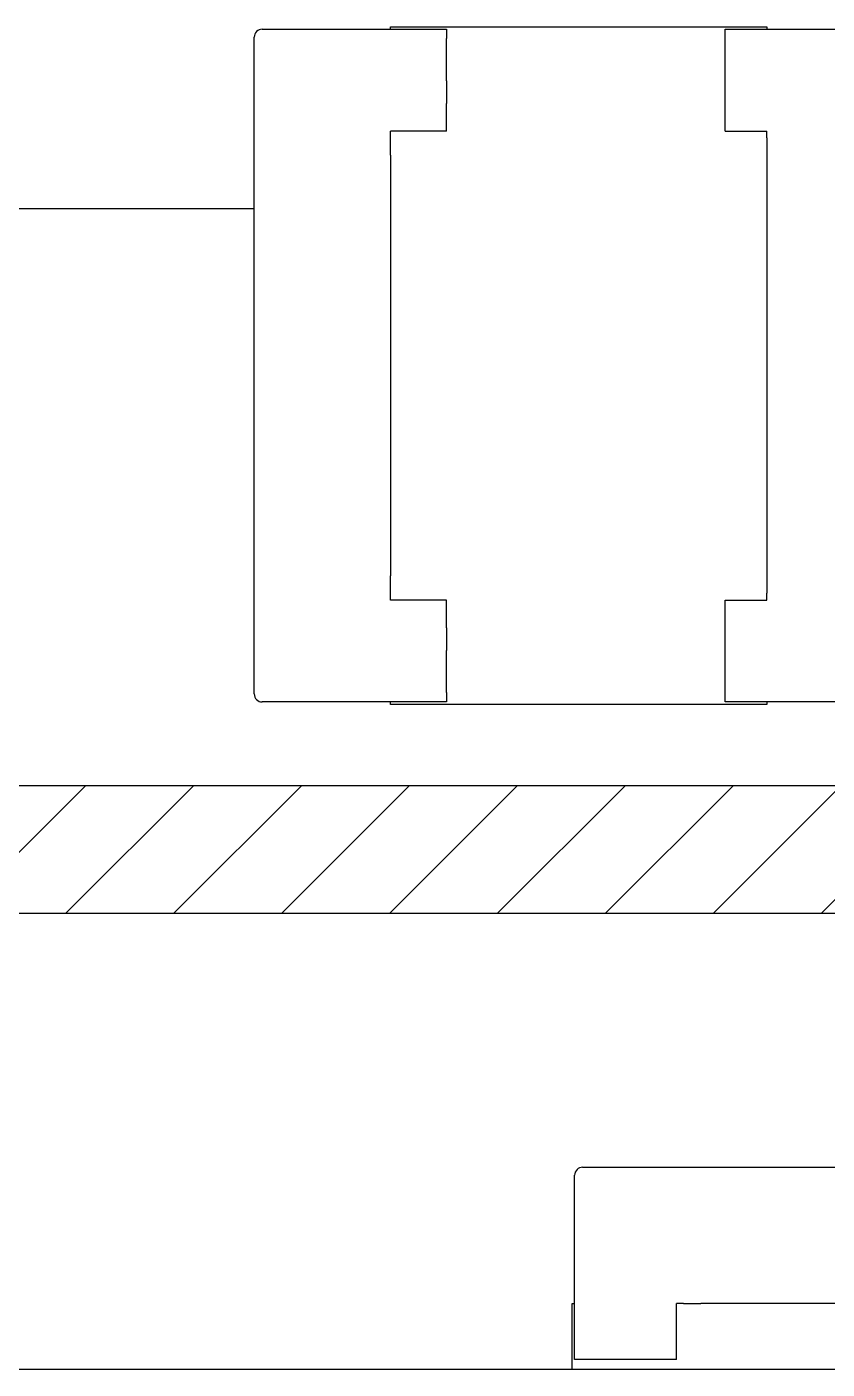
# Model space of a CAD drawing. Header units: millimetres. Extents: x -300 to 1184, y 5 to 1469.
# Drawn here: x 440.3 to 473.6, y 333.1 to 389 of the extents above; entities that cross this region are included whole.
import ezdxf

# ---------------------------------------------------------------- set-up
doc = ezdxf.new("R2010")
doc.units = ezdxf.units.MM

msp = doc.modelspace()

# ---------------------------------------------------------------- hatches: boundary and pattern name
at = {"linetype": 'Continuous', "lineweight": 18}
h = msp.add_hatch(dxfattribs=at)
h.set_pattern_fill('ANSI31', style=0)
h.paths.add_polyline_path([(199.057, 352.076), (523.057, 352.076), (523.057, 357.409), (199.057, 357.409)], flags=0)

# ---------------------------------------------------------------- linework, layer by layer
at = {"color": 7, "linetype": 'Continuous', "lineweight": 25}
for p, q in [((450.057, 388.879), (457.724, 388.879)), ((455.39, 388.979), (471.057, 388.979)), ((455.39, 388.879), (455.39, 388.979)), ((457.724, 388.879), (457.724, 388.489)), ((469.324, 388.879), (476.057, 388.879)), ((469.324, 388.489), (469.324, 388.879)), ((471.057, 388.979), (471.057, 388.879)), ((449.724, 388.253), (449.724, 388.546)), ((457.724, 386.736), (457.724, 388.489)), ((469.324, 386.736), (469.324, 388.489)), ((449.724, 386.501), (449.724, 388.253)), ((457.724, 386.736), (457.724, 385.794)), ((469.324, 385.794), (469.324, 386.736)), ((449.724, 385.794), (449.724, 386.501)), ((449.724, 363.965), (449.724, 385.794)), ((457.724, 384.64), (457.724, 385.794)), ((469.324, 384.64), (469.324, 385.794)), ((455.39, 384.357), (455.39, 384.64)), ((457.724, 384.64), (455.39, 384.64)), ((469.324, 384.64), (471.057, 384.64)), ((471.057, 384.357), (471.057, 384.64)), ((455.39, 383.633), (455.39, 384.357)), ((471.057, 384.357), (471.057, 383.633)), ((455.39, 383.633), (455.39, 366.125)), ((471.057, 383.633), (471.057, 366.125)), ((449.724, 381.409), (438.39, 381.409)), ((455.39, 365.401), (455.39, 366.125)), ((471.057, 366.125), (471.057, 365.401)), ((455.39, 365.118), (455.39, 365.401)), ((471.057, 365.118), (471.057, 365.401)), ((457.724, 365.118), (455.39, 365.118)), ((457.724, 363.965), (457.724, 365.118)), ((469.324, 363.965), (469.324, 365.118)), ((469.324, 365.118), (471.057, 365.118)), ((449.724, 363.258), (449.724, 363.965)), ((457.724, 363.965), (457.724, 363.022)), ((469.324, 363.022), (469.324, 363.965)), ((449.724, 361.505), (449.724, 363.258)), ((457.724, 361.27), (457.724, 363.022)), ((469.324, 361.27), (469.324, 363.022)), ((449.724, 361.212), (449.724, 361.505)), ((457.724, 361.27), (457.724, 360.879)), ((469.324, 360.879), (469.324, 361.27)), ((457.724, 360.879), (450.057, 360.879)), ((455.39, 360.779), (455.39, 360.879)), ((471.057, 360.779), (455.39, 360.779)), ((476.057, 360.879), (469.324, 360.879)), ((471.057, 360.879), (471.057, 360.779)), ((199.057, 357.409), (523.057, 357.409)), ((523.057, 352.076), (199.057, 352.076)), ((463.39, 341.511), (463.683, 341.511)), ((463.683, 341.511), (465.436, 341.511)), ((465.436, 341.511), (466.143, 341.511)), ((466.143, 341.511), (487.971, 341.511)), ((463.057, 333.511), (463.057, 341.178)), ((462.957, 333.109), (462.957, 335.844)), ((462.957, 335.844), (463.057, 335.844)), ((467.579, 335.844), (467.296, 335.844)), ((467.296, 333.511), (467.296, 335.844)), ((467.579, 335.844), (468.303, 335.844)), ((474.461, 335.844), (468.303, 335.844)), ((228.121, 333.109), (494.057, 333.109)), ((463.448, 333.511), (463.057, 333.511)), ((465.2, 333.511), (463.448, 333.511)), ((466.143, 333.511), (465.2, 333.511)), ((467.296, 333.511), (466.143, 333.511))]:
    msp.add_line(p, q, dxfattribs=at)
for centre, start, end in [((450.057, 388.546), 90, 180), ((450.057, 361.212), 180, 270), ((463.39, 341.178), 90, 180)]:
    msp.add_arc(centre, 0.333, start, end, dxfattribs=at)

doc.saveas('drawing.dxf')
